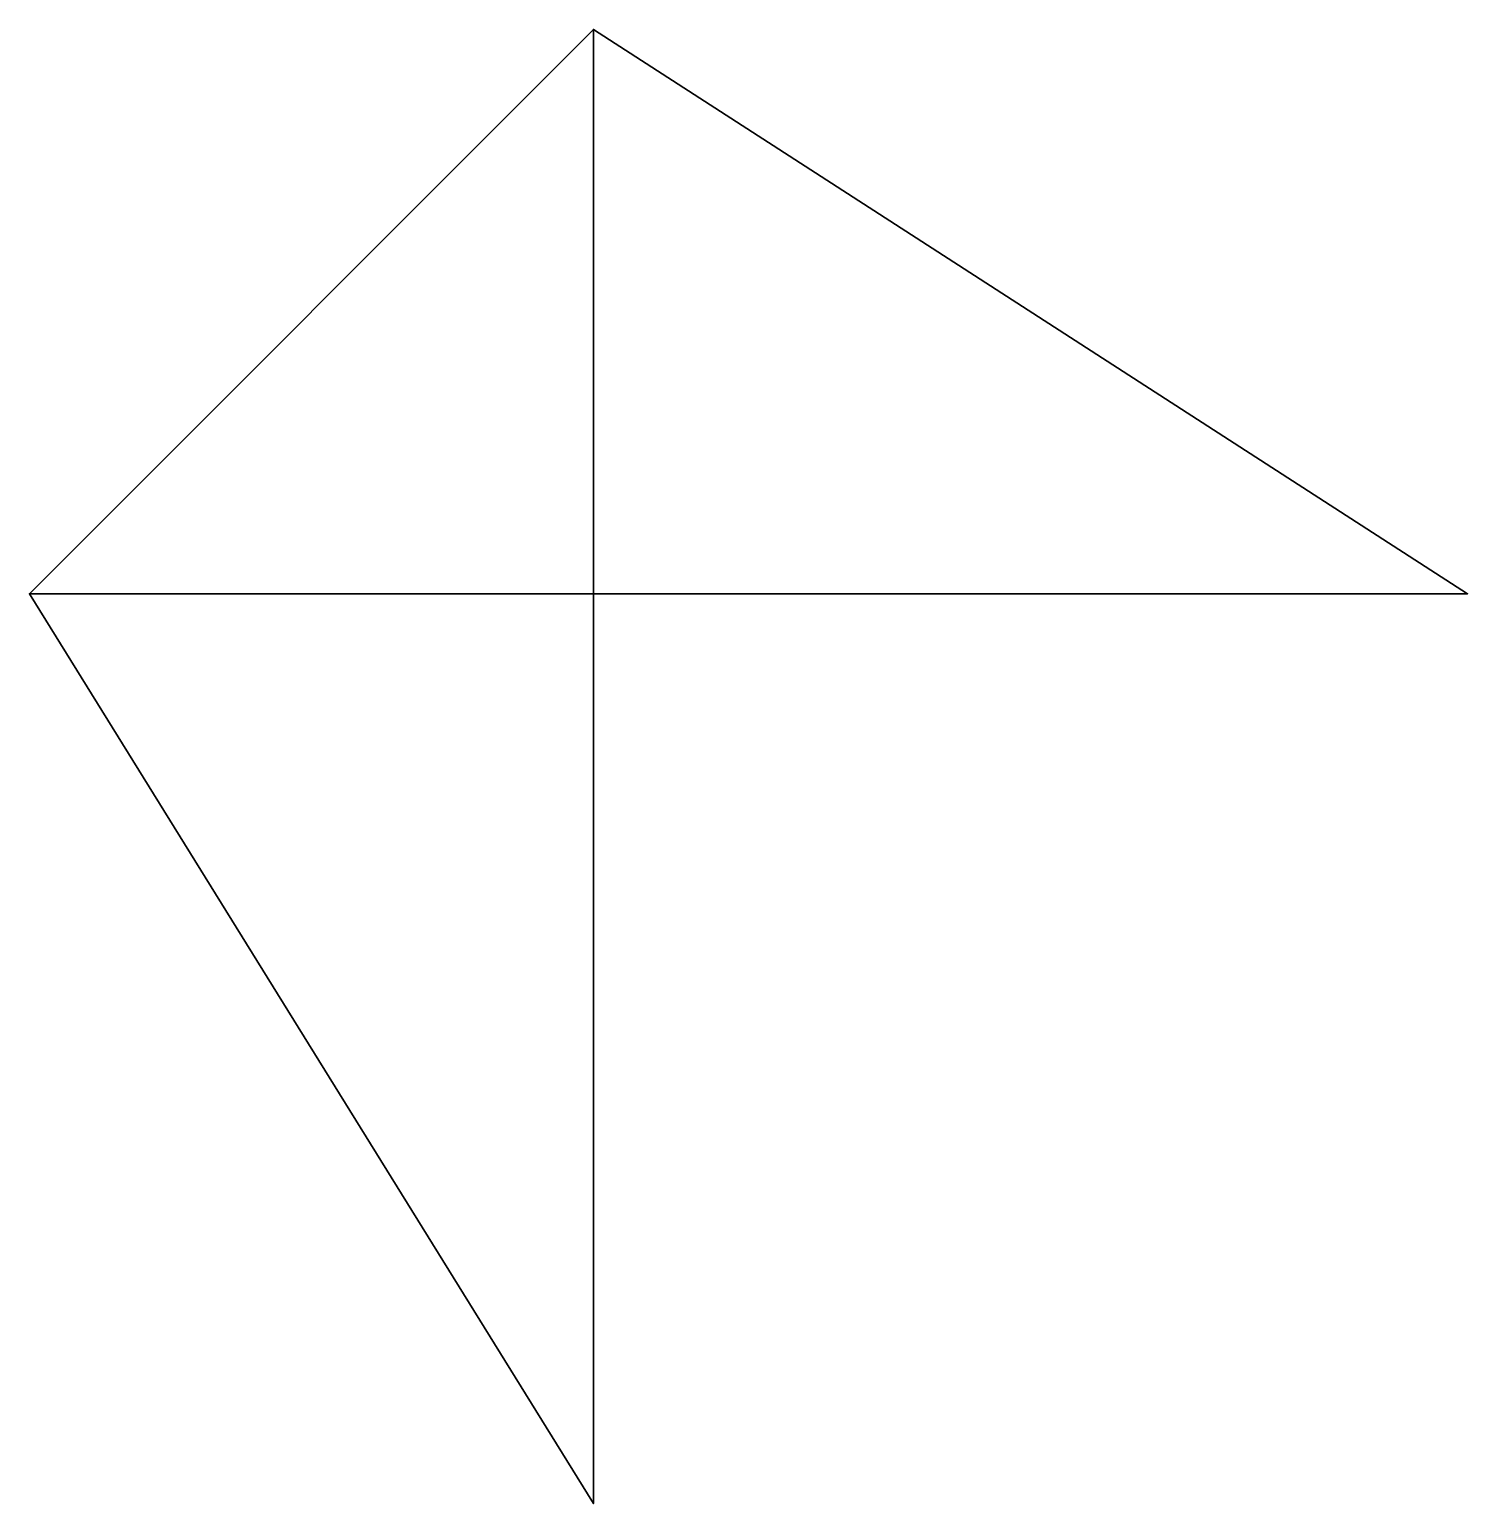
# Model space of a CAD drawing. Extents: x -1 to 1.55, y -1.61 to 1.
import ezdxf

# ---------------------------------------------------------------- set-up
doc = ezdxf.new("R2010")
doc.units = 0
doc.layers.add('s001-#def-active-grp', color=7, linetype='CONTINUOUS')

msp = doc.modelspace()

# ---------------------------------------------------------------- linework, layer by layer
at = {"layer": 's001-#def-active-grp', "color": 7, "linetype": 'CONTINUOUS', "lineweight": 30, "true_color": 0x000000}
for points in [[(0, -1.6126, 0), (0, 0, 0), (-1, 0, 0), (0, -1.6126, 0), (0, 0, 0), (-1, 0, 0), (0, 1, 0), (1.5498, 0, 0), (0, 1, 0), (0, 0, 0), (1.5498, 0, 0), (1.5498, 0, 1), (0, 1, 1), (0, 0, 1), (0, 0, 0), (0, 0, 0.4983), (-1, 0, 0.4983), (-1, 0, 0), (-1, 0, 1), (-1, 0, 0.4983), (0, 1, 0.4983), (0, 1, 0), (0, 1, 0.4983), (0, 0, 0.4983), (0, 1, 0.4983), (-1, 0, 0.4983), (0, 0, 0.4983)], [(0, 0, 1), (0, 1, 1), (0, 1, 0)], [(0, 0, 1), (1.5498, 0, 1), (0, 1, 1), (0, 1, 0.4983)], [(0, -1.6126, 1), (0, 0, 1), (-1, 0, 1), (0, -1.6126, 1), (0, -1.6126, 0), (0, -1.6126, 1)]]:
    msp.add_polyline3d(points, dxfattribs=at)

doc.saveas('drawing.dxf')
